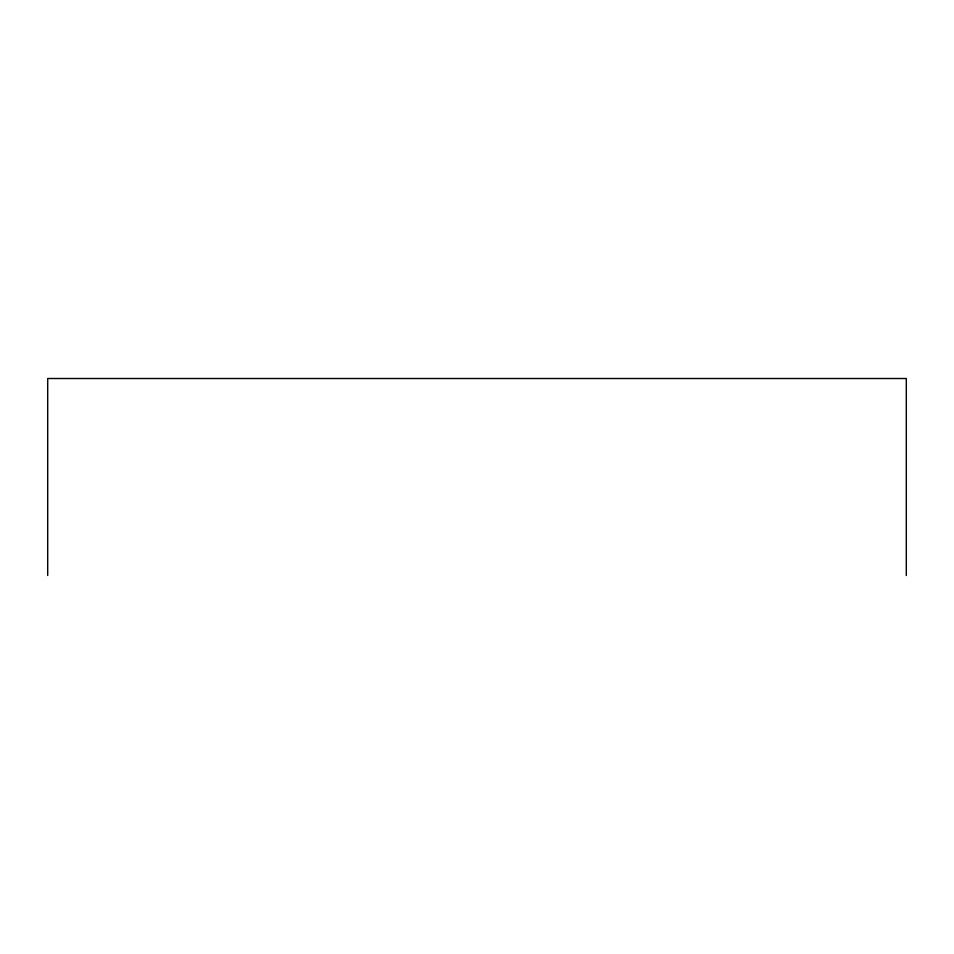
<?xml version="1.0" encoding="UTF-8"?>
<svg xmlns="http://www.w3.org/2000/svg" width="954" height="954" viewBox="0 0 954 954"><rect width="100%" height="100%" fill="white"/><g stroke="black" fill="none" stroke-linecap="round" stroke-linejoin="round"><path stroke-width="1.43" d="M906.3 575.489L906.3 378.511L47.7 378.511L47.7 575.489"/></g></svg>
